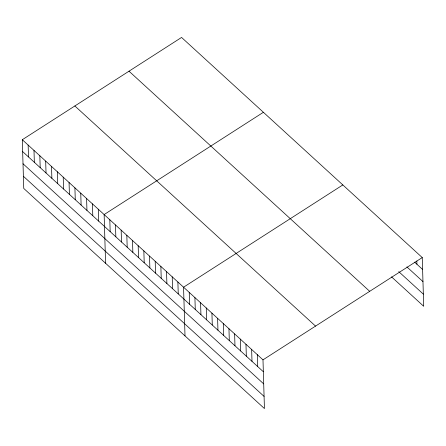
<?xml version="1.0" encoding="UTF-8"?>
<svg xmlns="http://www.w3.org/2000/svg" width="446" height="446" viewBox="0 0 446 446"><rect width="100%" height="100%" fill="white"/><g stroke="black" fill="none" stroke-linecap="round" stroke-linejoin="round"><path stroke-width="0.67" d="M22.3 139.721L262.989 359.85L264.439 408.558L23.744 188.424L22.3 139.721L181.561 37.442L422.256 257.576L423.7 306.279L391.549 276.877M263.396 112.286L104.135 214.565L105.579 263.268M342.829 184.934L183.562 287.207L185.006 335.91M262.989 359.85L422.256 257.576M414.568 262.109L422.607 269.462M406.891 266.909L422.97 281.61M398.752 271.642L423.338 294.131M129.006 71.193L369.695 291.327M74.856 105.97L315.551 326.098M22.651 151.601L263.346 371.735M23.014 163.754L263.703 383.889M23.387 176.27L264.077 396.405M416.837 260.971L416.932 264.272M257.32 354.665L257.671 366.545M251.644 349.474L251.996 361.36M245.969 344.284L246.326 356.17M240.299 339.099L240.65 350.98M234.624 333.909L234.975 345.789M228.949 328.719L229.305 340.605M223.279 323.528L223.63 335.414M217.603 318.344L217.955 330.224M211.928 313.153L212.285 325.034M206.258 307.963L206.609 319.849M200.583 302.773L200.934 314.659M194.908 297.588L195.264 309.468M189.238 292.398L189.589 304.278M177.887 282.017L178.244 293.903M172.217 276.832L172.569 288.713M166.542 271.642L166.893 283.528M160.867 266.452L161.223 278.337M155.197 261.267L155.548 273.147M149.522 256.076L149.873 267.957M143.852 250.886L144.203 262.772M138.176 245.696L138.528 257.582M132.501 240.511L132.852 252.391M126.831 235.321L127.182 247.201M121.156 230.13L121.507 242.016M115.481 224.94L115.837 236.826M109.811 219.755L110.162 231.636M98.287 209.219L98.644 221.105M92.445 203.872L92.796 215.758M86.596 198.526L86.953 210.412M80.754 193.179L81.105 205.065M74.906 187.833L75.263 199.719M69.063 182.486L69.414 194.372M63.215 177.14L63.572 189.026M57.372 171.794L57.724 183.68M51.524 166.447L51.881 178.333M45.682 161.106L46.033 172.987M39.833 155.76L40.19 167.64M33.991 150.413L34.342 162.294M28.143 145.067L28.499 156.947"/></g></svg>
